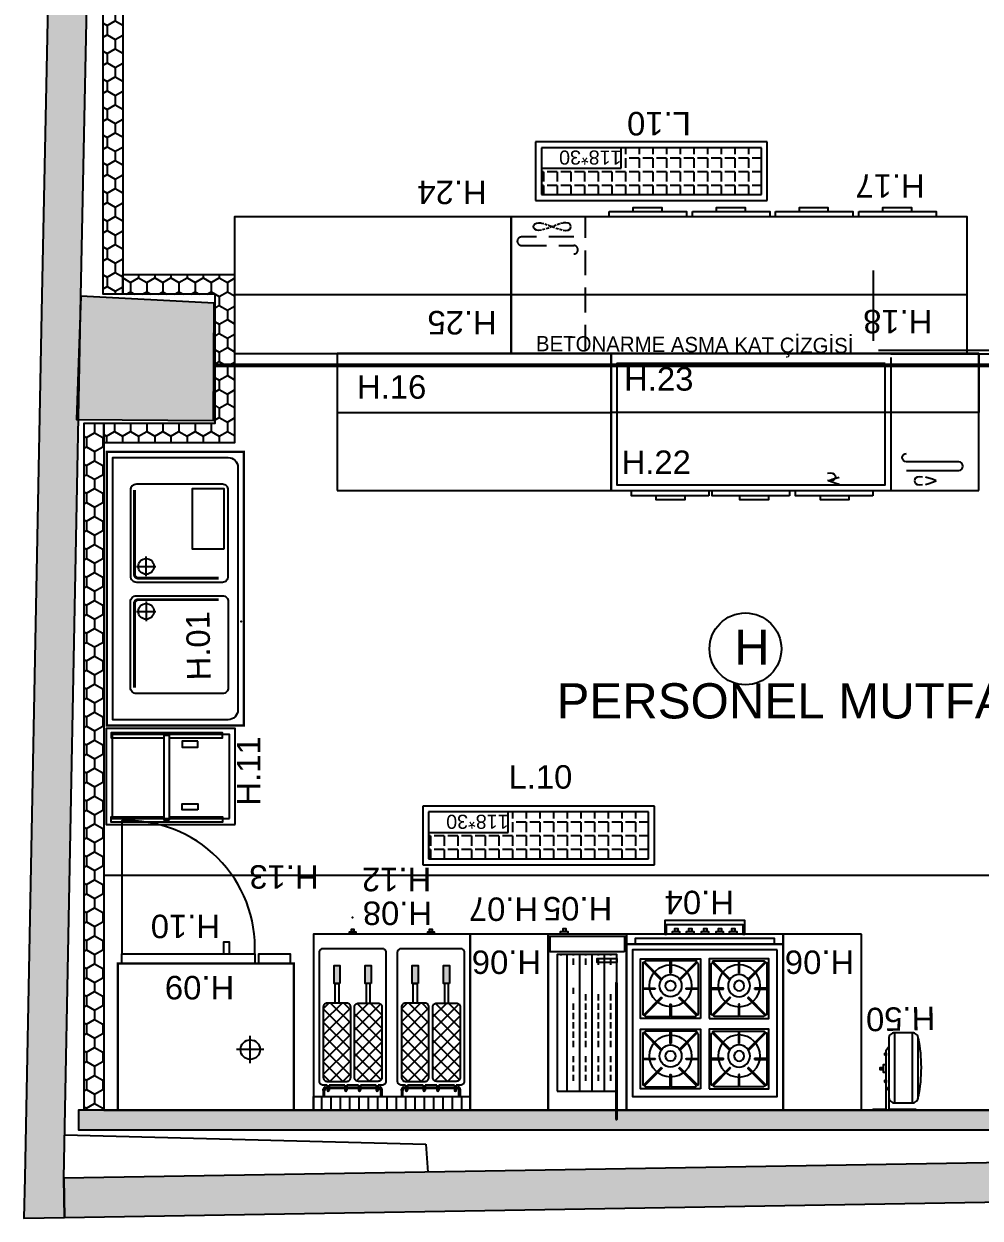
# Model space of a CAD drawing. Header units: millimetres. Extents: x 17474 to 44983, y -1049 to 14585.
# Drawn here: x 17760 to 18249, y -152 to 459 of the extents above; entities that cross this region are included whole.
import ezdxf
from ezdxf.enums import TextEntityAlignment as Align

# ---------------------------------------------------------------- set-up
doc = ezdxf.new("R2010")
doc.units = ezdxf.units.MM
doc.linetypes.add('DASHED', pattern=[19.05, 12.7, -6.35])
for name, color, linetype in [('-DWG_ANA', 7, 'Continuous'), ('-DWG_DETAY1', 7, 'Continuous'), ('-DWG_DETAY2', 7, 'Continuous'), ('10 CM  SOĞUK ODA PANEL-PASLANMAZ KAPLAMA', 253, 'Continuous'), ('DUVARIC', 254, 'Continuous'), ('KOLON', 2, 'Continuous'), ('Kıtc-028 Yer Izgarası', 252, 'Continuous'), ('Kıtc-041 İstif Rafı', 7, 'Continuous'), ('NO', 4, 'Continuous'), ('NO-C', 7, 'Continuous'), ('NOKTA', 7, 'Continuous'), ('S2000-001 Duvar', 6, 'Continuous'), ('S2000-002 Çizgi', 7, 'Continuous'), ('TXT-YOO', 7, 'Continuous')]:
    doc.layers.add(name, color=color, linetype=linetype)
doc.layers.add('ray sistemi', color=42, linetype='Continuous', lineweight=13)
doc.styles.add('MEKAN', font='stylu.ttf', dxfattribs={"height": 13})
doc.styles.add('ROMANS', font='arial.ttf', dxfattribs={"width": 0.8, "height": 100})
doc.styles.get("Standard").update_dxf_attribs({"font": 'arial.ttf'})
doc.styles.add('X_Roads$0$Standard', font='arial.ttf')
pattern_1 = [(45, (-3503.4763, -4976.5224), (-3.367596, 3.367596), []), (135, (-3503.4763, -4976.5224), (-3.367596, -3.367596), [])]
pattern_2 = [(45, (-3543.4763, -4976.5224), (-3.367596, 3.367596), []), (135, (-3543.4763, -4976.5224), (-3.367596, -3.367596), [])]
pattern_3 = [(44.669988, (-17068.903, -6479.164), (-3.5151114, 3.5558391), []), (44.669988, (-17065.373, -6479.1844), (-3.5151114, 3.5558391), [2.4, -1])]

# ---------------------------------------------------------------- blocks, each defined once
blk = doc.blocks.new('A$C09E06200')
at = {"layer": 'Kıtc-028 Yer Izgarası'}
for p, q in [((118.4, 30), (0, 30)), ((0, 30), (0, 0)), ((115.4, 27), (3, 27)), ((3, 27), (3, 3)), ((9.65, 22.26), (9.65, 27)), ((16.63, 22.26), (16.63, 27)), ((23.62, 22.26), (23.62, 27)), ((30.6, 22.26), (30.6, 27)), ((37.59, 22.26), (37.59, 27)), ((44.57, 22.26), (44.57, 27)), ((51.56, 22.26), (51.56, 27)), ((58.54, 22.26), (58.54, 27)), ((65.53, 22.26), (65.53, 27)), ((72.51, 22.26), (72.51, 27)), ((79.5, 22.26), (79.5, 27)), ((86.48, 22.26), (86.48, 27)), ((93.47, 22.26), (93.47, 27)), ((100.45, 22.26), (100.45, 27)), ((107.44, 22.26), (107.44, 27)), ((114.42, 22.26), (114.42, 27)), ((115.4, 3), (115.4, 27)), ((118.4, 0), (118.4, 30)), ((3, 22.26), (7.74, 22.26)), ((9.65, 22.26), (14.73, 22.26)), ((9.65, 15.27), (9.65, 20.35)), ((16.63, 22.26), (21.71, 22.26)), ((16.63, 15.27), (16.63, 20.35)), ((23.62, 22.26), (28.7, 22.26)), ((23.62, 15.27), (23.62, 20.35)), ((30.6, 22.26), (35.68, 22.26)), ((30.6, 15.27), (30.6, 20.35)), ((37.59, 22.26), (42.67, 22.26)), ((37.59, 15.27), (37.59, 20.35)), ((44.57, 22.26), (49.65, 22.26)), ((44.57, 15.27), (44.57, 20.35)), ((51.56, 22.26), (56.64, 22.26)), ((51.56, 15.27), (51.56, 20.35)), ((58.54, 22.26), (63.62, 22.26)), ((58.54, 15.27), (58.54, 20.35)), ((65.53, 22.26), (70.61, 22.26)), ((65.53, 15.27), (65.53, 20.35)), ((72.51, 22.26), (77.59, 22.26)), ((72.51, 15.27), (72.51, 20.35)), ((79.5, 22.26), (84.58, 22.26)), ((79.5, 15.27), (79.5, 20.35)), ((86.48, 22.26), (91.56, 22.26)), ((86.48, 15.27), (86.48, 20.35)), ((93.47, 22.26), (98.55, 22.26)), ((93.47, 15.27), (93.47, 20.35)), ((100.45, 22.26), (105.53, 22.26)), ((100.45, 15.27), (100.45, 20.35)), ((107.44, 22.26), (112.52, 22.26)), ((107.44, 15.27), (107.44, 20.35)), ((114.42, 22.26), (115.4, 22.26)), ((114.42, 15.27), (114.42, 20.35)), ((3, 15.27), (7.74, 15.27)), ((9.65, 15.27), (14.73, 15.27)), ((9.65, 8.29), (9.65, 13.37)), ((16.63, 15.27), (21.71, 15.27)), ((16.63, 8.29), (16.63, 13.37)), ((23.62, 15.27), (28.7, 15.27)), ((23.62, 8.29), (23.62, 13.37)), ((30.6, 15.27), (35.68, 15.27)), ((30.6, 8.29), (30.6, 13.37)), ((37.59, 15.27), (42.67, 15.27)), ((37.59, 8.29), (37.59, 13.37)), ((44.57, 15.27), (49.65, 15.27)), ((44.57, 8.29), (44.57, 13.37)), ((51.56, 15.27), (56.64, 15.27)), ((51.56, 8.29), (51.56, 13.37)), ((58.54, 15.27), (63.62, 15.27)), ((58.54, 8.29), (58.54, 13.37)), ((65.53, 15.27), (70.61, 15.27)), ((65.53, 8.29), (65.53, 13.37)), ((72.51, 15.27), (77.59, 15.27)), ((72.51, 8.29), (72.51, 13.37)), ((115.4, 13.5), (74.67, 13.5)), ((74.67, 13.5), (74.67, 3)), ((79.5, 15.27), (84.58, 15.27)), ((86.48, 15.27), (91.56, 15.27)), ((93.47, 15.27), (98.55, 15.27)), ((100.45, 15.27), (105.53, 15.27)), ((107.44, 15.27), (112.52, 15.27)), ((114.42, 15.27), (115.4, 15.27)), ((115.4, 3), (115.4, 13.5)), ((3, 8.29), (7.74, 8.29)), ((9.65, 8.29), (14.73, 8.29)), ((9.65, 3), (9.65, 6.38)), ((16.63, 8.29), (21.71, 8.29)), ((16.63, 3), (16.63, 6.38)), ((23.62, 8.29), (28.7, 8.29)), ((23.62, 3), (23.62, 6.38)), ((30.6, 8.29), (35.68, 8.29)), ((30.6, 3), (30.6, 6.38)), ((37.59, 8.29), (42.67, 8.29)), ((37.59, 3), (37.59, 6.38)), ((44.57, 8.29), (49.65, 8.29)), ((44.57, 3), (44.57, 6.38)), ((51.56, 8.29), (56.64, 8.29)), ((51.56, 3), (51.56, 6.38)), ((58.54, 8.29), (63.62, 8.29)), ((58.54, 3), (58.54, 6.38)), ((65.53, 8.29), (70.61, 8.29)), ((65.53, 3), (65.53, 6.38)), ((72.51, 3), (72.51, 6.38)), ((0, 0), (118.4, 0)), ((3, 3), (115.4, 3)), ((74.67, 3), (115.4, 3))]:
    blk.add_line(p, q, dxfattribs=at)
blk.add_text('118*30', height=7.2, dxfattribs=at).set_placement((74.5, 4.43))
blk = doc.blocks.new('A$C537127FE')
at = {"layer": 'S2000-002 Çizgi'}
h = blk.add_hatch(dxfattribs=at)
h.set_pattern_fill('ANSI31', color=256, scale=1.5, angle=45, style=0)
h.set_pattern_definition([(90, (-3458.603, -4973.7387), (-4.7625, 9e-16), [])])
h.paths.add_polyline_path([(0, 92.62), (0, 85.62), (80, 85.62), (80, 92.62)])
h = blk.add_hatch(color=256, dxfattribs=at)
h.paths.add_polyline_path([(35, 81.8), (35, 82.44), (35, 85.62), (34.36, 85.62), (34.36, 82.44, -0.414214), (33.36, 81.44), (33, 81.44), (33, 80.8), (34, 80.8, 0.414214)])
h.paths.add_polyline_path([(32, 81.44), (24, 81.44), (24, 80.8), (32, 80.8)])
h.paths.add_polyline_path([(23, 81.44), (17, 81.44), (17, 80.8), (23, 80.8)])
h.paths.add_polyline_path([(16, 81.44), (8, 81.44), (8, 80.8), (16, 80.8)])
h.paths.add_polyline_path([(5.64, 82.44), (5.64, 85.62), (5, 85.62), (5, 81.8, 0.414214), (6, 80.8), (6.64, 80.8), (7, 80.8), (7, 81.44), (6.64, 81.44, -0.414214)])
h = blk.add_hatch(color=256, dxfattribs=at)
h.paths.add_polyline_path([(75, 81.8), (75, 82.44), (75, 85.62), (74.36, 85.62), (74.36, 82.44, -0.414214), (73.36, 81.44), (73, 81.44), (73, 80.8), (74, 80.8, 0.414214)])
h.paths.add_polyline_path([(72, 81.44), (64, 81.44), (64, 80.8), (72, 80.8)])
h.paths.add_polyline_path([(63, 81.44), (57, 81.44), (57, 80.8), (63, 80.8)])
h.paths.add_polyline_path([(56, 81.44), (48, 81.44), (48, 80.8), (56, 80.8)])
h.paths.add_polyline_path([(45.64, 82.44), (45.64, 85.62), (45, 85.62), (45, 81.8, 0.414214), (46, 80.8), (46.64, 80.8), (47, 80.8), (47, 81.44), (46.64, 81.44, -0.414214)])
h = blk.add_hatch(dxfattribs=at)
h.set_pattern_fill('ANSI37', color=256, scale=1.5, style=0)
h.set_pattern_definition(pattern_2)
h.paths.add_polyline_path([(19, 75.84, 0.414214), (17, 77.84), (7, 77.84, 0.414214), (5, 75.84), (5, 39.84, 0.414214), (7, 37.84), (17, 37.84, 0.414214), (19, 39.84)])
h = blk.add_hatch(dxfattribs=at)
h.set_pattern_fill('ANSI37', color=256, scale=1.5, style=0)
h.set_pattern_definition(pattern_2)
h.paths.add_polyline_path([(35, 75.84, 0.414214), (33, 77.84), (23, 77.84, 0.414214), (21, 75.84), (21, 39.84, 0.414214), (23, 37.84), (33, 37.84, 0.414214), (35, 39.84)])
h = blk.add_hatch(dxfattribs=at)
h.set_pattern_fill('ANSI37', color=256, scale=1.5, style=0)
h.set_pattern_definition(pattern_1)
h.paths.add_polyline_path([(59, 75.84, 0.414214), (57, 77.84), (47, 77.84, 0.414214), (45, 75.84), (45, 39.84, 0.414214), (47, 37.84), (57, 37.84, 0.414214), (59, 39.84)])
h = blk.add_hatch(dxfattribs=at)
h.set_pattern_fill('ANSI37', color=256, scale=1.5, style=0)
h.set_pattern_definition(pattern_1)
h.paths.add_polyline_path([(75, 75.84, 0.414214), (73, 77.84), (63, 77.84, 0.414214), (61, 75.84), (61, 39.84, 0.414214), (63, 37.84), (73, 37.84, 0.414214), (75, 39.84)])
for points in [[(10.49, 27.84), (13.51, 27.84), (13.51, 18.68), (10.49, 18.68)], [(26.49, 27.84), (29.51, 27.84), (29.51, 18.68), (26.49, 18.68)], [(50.49, 27.84), (53.51, 27.84), (53.51, 18.68), (50.49, 18.68)], [(66.49, 27.84), (69.51, 27.84), (69.51, 18.68), (66.49, 18.68)]]:
    blk.add_hatch(color=256, dxfattribs=at).paths.add_polyline_path(points)
for p, q in [((5, 81.8), (5, 85.62)), ((5, 85.62), (5.64, 85.62)), ((5.64, 85.62), (5.64, 82.44)), ((34.36, 85.62), (34.36, 82.44)), ((35, 85.62), (34.36, 85.62)), ((35, 82.44), (35, 85.62)), ((45, 85.62), (45.64, 85.62)), ((45, 81.8), (45, 85.62)), ((45.64, 85.62), (45.64, 82.44)), ((75, 85.62), (74.36, 85.62)), ((74.36, 85.62), (74.36, 82.44)), ((75, 82.44), (75, 85.62)), ((6.64, 80.8), (6, 80.8)), ((6.64, 81.44), (7, 81.44)), ((7, 80.8), (6.64, 80.8)), ((7, 79.84), (7, 82.32)), ((8, 79.84), (8, 82.32)), ((8, 81.44), (16, 81.44)), ((16, 80.8), (8, 80.8)), ((16, 79.84), (16, 82.32)), ((17, 79.84), (17, 82.32)), ((17, 81.44), (23, 81.44)), ((23, 80.8), (17, 80.8)), ((23, 79.84), (23, 82.32)), ((24, 79.84), (24, 82.32)), ((24, 81.44), (32, 81.44)), ((32, 80.8), (24, 80.8)), ((32, 79.84), (32, 82.32)), ((33, 79.84), (33, 82.32)), ((33, 81.44), (33.36, 81.44)), ((34, 80.8), (33, 80.8)), ((35, 82.44), (35, 81.8)), ((46.64, 80.8), (46, 80.8)), ((46.64, 81.44), (47, 81.44)), ((47, 80.8), (46.64, 80.8)), ((47, 79.84), (47, 82.32)), ((48, 79.84), (48, 82.32)), ((48, 81.44), (56, 81.44)), ((56, 80.8), (48, 80.8)), ((56, 79.84), (56, 82.32)), ((57, 79.84), (57, 82.32)), ((57, 81.44), (63, 81.44)), ((63, 80.8), (57, 80.8)), ((63, 79.84), (63, 82.32)), ((64, 79.84), (64, 82.32)), ((64, 81.44), (72, 81.44)), ((72, 80.8), (64, 80.8)), ((72, 79.84), (72, 82.32)), ((73, 79.84), (73, 82.32)), ((73, 81.44), (73.36, 81.44)), ((74, 80.8), (73, 80.8)), ((75, 82.44), (75, 81.8))]:
    blk.add_line(p, q, dxfattribs=at)
for points in [[(0, 2.62), (80, 2.62), (80, 92.62), (0, 92.62)], [(0, 92.62), (80, 92.62), (80, 85.62), (0, 85.62)], [(11, 37.84), (11, 27.84), (13, 27.84), (13, 37.84)], [(29, 37.84), (29, 27.84), (27, 27.84), (27, 37.84)], [(51, 37.84), (51, 27.84), (53, 27.84), (53, 37.84)], [(69, 37.84), (69, 27.84), (67, 27.84), (67, 37.84)], [(10.49, 27.84), (13.51, 27.84), (13.51, 18.68), (10.49, 18.68)], [(26.49, 27.84), (29.51, 27.84), (29.51, 18.68), (26.49, 18.68)], [(50.49, 27.84), (53.51, 27.84), (53.51, 18.68), (50.49, 18.68)], [(66.49, 27.84), (69.51, 27.84), (69.51, 18.68), (66.49, 18.68)], [(18.36, 2.62), (21.64, 2.62), (21.64, 1.31), (18.36, 1.31)], [(19.34, 1.31), (20.66, 1.31), (20.66, 0), (19.34, 0)], [(58.36, 2.62), (61.64, 2.62), (61.64, 1.31), (58.36, 1.31)], [(59.34, 1.31), (60.66, 1.31), (60.66, 0), (59.34, 0)]]:
    blk.add_lwpolyline(points, close=True, dxfattribs=at)
for points in [[(35, 9.84), (5, 9.84, -0.414214), (3, 11.84), (3, 77.84, -0.414214), (5, 79.84), (7, 79.84)], [(33, 79.84), (35, 79.84, -0.414214), (37, 77.84), (37, 11.84, -0.414214), (35, 9.84), (29, 9.84)], [(69, 9.84), (45, 9.84, -0.414214), (43, 11.84), (43, 77.84, -0.414214), (45, 79.84), (47, 79.84)], [(73, 79.84), (75, 79.84, -0.414214), (77, 77.84), (77, 11.84, -0.414214), (75, 9.84), (69, 9.84)]]:
    blk.add_lwpolyline(points, format="xyb", dxfattribs=at)
for points in [[(8, 79.84), (16, 79.84)], [(17, 79.84), (23, 79.84)], [(24, 79.84), (32, 79.84)], [(48, 79.84), (56, 79.84)], [(57, 79.84), (63, 79.84)], [(64, 79.84), (72, 79.84)]]:
    blk.add_lwpolyline(points, dxfattribs=at)
for points in [[(7, 77.84), (17, 77.84, -0.414214), (19, 75.84), (19, 39.84, -0.414214), (17, 37.84), (7, 37.84, -0.414214), (5, 39.84), (5, 75.84, -0.414214)], [(33, 77.84), (23, 77.84, 0.414214), (21, 75.84), (21, 39.84, 0.414214), (23, 37.84), (33, 37.84, 0.414214), (35, 39.84), (35, 75.84, 0.414214)], [(47, 77.84), (57, 77.84, -0.414214), (59, 75.84), (59, 39.84, -0.414214), (57, 37.84), (47, 37.84, -0.414214), (45, 39.84), (45, 75.84, -0.414214)], [(73, 77.84), (63, 77.84, 0.414214), (61, 75.84), (61, 39.84, 0.414214), (63, 37.84), (73, 37.84, 0.414214), (75, 39.84), (75, 75.84, 0.414214)]]:
    blk.add_lwpolyline(points, format="xyb", close=True, dxfattribs=at)
for centre, radius, start, end in [((6, 81.8), 1, 180, 270), ((6.64, 82.44), 1, 180, 270), ((7.5, 82.32), 0.5, 0, 180), ((16.5, 82.32), 0.5, 0, 180), ((23.5, 82.32), 0.5, 0, 180), ((32.5, 82.32), 0.5, 0, 180), ((33.36, 82.44), 1, 270, 0), ((34, 81.8), 1, 270, 0), ((46, 81.8), 1, 180, 270), ((46.64, 82.44), 1, 180, 270), ((47.5, 82.32), 0.5, 0, 180), ((56.5, 82.32), 0.5, 0, 180), ((63.5, 82.32), 0.5, 0, 180), ((72.5, 82.32), 0.5, 0, 180), ((73.36, 82.44), 1, 270, 0), ((74, 81.8), 1, 270, 0)]:
    blk.add_arc(centre, radius, start, end, dxfattribs=at)
blk = doc.blocks.new('A$C604B7618')
at = {"layer": 'S2000-002 Çizgi'}
blk.add_lwpolyline([(0, 30.57), (30.57, 30.57), (30.57, 0), (0, 0), (0, 30.57)], dxfattribs=at)
blk.add_lwpolyline([(15.55, 29.52), (15.55, 23.44, -0.414214), (15.34, 23.23), (15.23, 23.23, -0.414214), (15.02, 23.44), (15.02, 29.52), (2.68, 29.52, 0.668179), (2.31, 28.63), (10.81, 20.13, -0.810443), (10.38, 19.82), (1.59, 28.61, 0.668179), (1.05, 28.39), (1.05, 15.55), (7.13, 15.55, -0.414214), (7.34, 15.34), (7.34, 15.23, -0.414214), (7.13, 15.02), (1.05, 15.02), (1.05, 2.68, 0.668179), (1.94, 2.31), (10.43, 10.81, -0.810443), (10.75, 10.38), (1.96, 1.59, 0.668179), (2.18, 1.05), (15.02, 1.05), (15.02, 7.13, -0.414214), (15.23, 7.34), (15.34, 7.34, -0.414214), (15.55, 7.13), (15.55, 1.05), (27.88, 1.05, 0.668179), (28.26, 1.94), (19.76, 10.43, -0.810443), (20.19, 10.75), (28.98, 1.96, 0.668179), (29.52, 2.18), (29.52, 15.02), (23.44, 15.02, -0.414214), (23.23, 15.23), (23.23, 15.34, -0.414214), (23.44, 15.55), (29.52, 15.55), (29.52, 28.39, 0.668179), (28.98, 28.61), (20.19, 19.82, -0.810443), (19.76, 20.13), (28.26, 28.63, 0.668179), (27.88, 29.52)], format="xyb", close=True, dxfattribs=at)
for radius in [10.75, 5.66, 2.6]:
    blk.add_circle((15.28, 13.8), radius, dxfattribs=at)
blk = doc.blocks.new('A$C5B685636')
at = {"layer": 'S2000-002 Çizgi', "ltscale": 100}
for points in [[(1.42, 6.7), (1.42, 36.54, -0.414214), (4.42, 39.54), (13.49, 39.54, -0.414214), (16.49, 36.54), (16.49, 6.7, -0.414214), (13.49, 3.7), (4.42, 3.7, -0.414214)], [(17.76, 29.14), (17.76, 27.97), (18.21, 27.97, 0.414214), (18.51, 28.27), (18.51, 28.84, 0.414214), (18.21, 29.14)], [(17.76, 15.3), (17.76, 14.13), (18.21, 14.13, 0.414214), (18.51, 14.43), (18.51, 15, 0.414214), (18.21, 15.3)]]:
    blk.add_lwpolyline(points, format="xyb", close=True, dxfattribs=at)
for points in [[(4.42, 3.7), (4.42, 39.54), (13.49, 39.54), (13.49, 3.7)], [(17.76, 19.31), (17.76, 23.13), (19.34, 23.13), (19.34, 19.31)], [(19.34, 21.81), (19.34, 20.63), (20.91, 20.63), (20.91, 21.81)]]:
    blk.add_lwpolyline(points, close=True, dxfattribs=at)
for points in [[(16.49, 10.03), (17.76, 11.8), (17.76, 30.63), (16.49, 32.41), (16.49, 10.03)], [(2.52, 0.5), (2.52, 0), (24.43, 0), (24.43, 0.5), (17.76, 0.5), (17.76, 11.8), (16.49, 10.03), (16.49, 0.5), (2.52, 0.5)]]:
    blk.add_lwpolyline(points, dxfattribs=at)
blk.add_arc((80.13, 21.72), 80.13, 169.16523, 190.79821, dxfattribs=at)
blk = doc.blocks.new('EK_55L')
at = {"layer": '-DWG_DETAY1', "color": 0}
blk.add_lwpolyline([(-22, -7), (22, -7, -0.414214), (25, -10), (25, -54, -0.414214), (22, -57), (-22, -57, -0.414214), (-25, -54), (-25, -10, -0.414214)], format="xyb", close=True, dxfattribs=at)
at = {"layer": '-DWG_DETAY2', "color": 0, "const_width": 1.5}
blk.add_lwpolyline([(20, -9), (-21, -9, 0.414214), (-23, -11), (-23, -54)], format="xyb", dxfattribs=at)
at = {"layer": '-DWG_DETAY2', "color": 0}
for points in [[(-17, -10), (-17, -20)], [(-22, -15), (-12, -15)]]:
    blk.add_lwpolyline(points, dxfattribs=at)
blk.add_circle((-17, -15), 4, dxfattribs=at)
blk = doc.blocks.new('EK_55R')
at = {"layer": '-DWG_DETAY1', "color": 0}
blk.add_lwpolyline([(22, -7), (-22, -7, 0.414214), (-25, -10), (-25, -54, 0.414214), (-22, -57), (22, -57, 0.414214), (25, -54), (25, -10, 0.414214)], format="xyb", close=True, dxfattribs=at)
at = {"layer": '-DWG_DETAY2', "color": 0, "const_width": 1.5}
blk.add_lwpolyline([(-20, -9), (21, -9, -0.414214), (23, -11), (23, -54)], format="xyb", dxfattribs=at)
at = {"layer": '-DWG_DETAY2', "color": 0}
for points in [[(17, -10), (17, -20)], [(22, -15), (12, -15)]]:
    blk.add_lwpolyline(points, dxfattribs=at)
blk.add_circle((17, -15), 4, dxfattribs=at)
blk = doc.blocks.new('E2N140')
at = {"layer": '-DWG_ANA', "color": 0, "const_width": 1.2}
blk.add_lwpolyline([(0, -70), (0, 0), (140, 0), (140, -70)], close=True, dxfattribs=at)
at = {"layer": '-DWG_DETAY1', "color": 0, "linetype": 'Continuous'}
blk.add_lwpolyline([(3, -62), (3, -3), (137, -3), (137, -62, -0.414214), (132, -67), (8, -67, -0.414214)], format="xyb", close=True, dxfattribs=at)
at = {"layer": 'NO-C', "color": 0}
blk.add_lwpolyline([(90.26, -59.81), (90.26, -43.81), (121.26, -43.81), (121.26, -59.81)], close=True, dxfattribs=at)
at = {"layer": '-DWG_DETAY1', "color": 0, "linetype": 'Continuous'}
for name, p, rotation in [('EK_55L', (73.37, -37.08), 270), ('EK_55R', (66.37, -37.08), 90)]:
    blk.add_blockref(name, p, dxfattribs=dict(at, rotation=rotation))
at = {"layer": 'NO', "linetype": 'Continuous', "style": 'ROMANS', "width": 0.8}
blk.add_attdef('NO', text='', height=10, dxfattribs=at).set_placement((105.26, -51.81), align=Align.MIDDLE)

msp = doc.modelspace()

# ---------------------------------------------------------------- hatches: boundary and pattern name
at = {"layer": '10 CM  SOĞUK ODA PANEL-PASLANMAZ KAPLAMA'}
h = msp.add_hatch(dxfattribs=at)
h.set_pattern_fill('HONEY', color=256, scale=1.5, angle=-90)
h.set_pattern_definition([(270, (14837.5886, -3935.2486), (4.124446, -7.14375), [4.7625, -9.525]), (30, (14837.5886, -3935.2486), (4.124446, 7.14375), [4.7625, -9.525]), (330, (14837.5886, -3935.2486), (8.248892, -2e-08), [-9.525, 4.7625])])
edge = h.paths.add_edge_path()
edge.add_line((17810.99, 594.45), (17810.99, 320.82))
edge.add_line((17810.99, 320.82), (17800.99, 320.82))
edge.add_line((17800.99, 320.82), (17800.99, 594.45))
edge.add_line((17800.99, 594.45), (17810.99, 594.45))
h = msp.add_hatch(dxfattribs=at)
h.set_pattern_fill('HONEY', color=256, scale=1.5, angle=-90)
h.set_pattern_definition([(270, (14824.7514, -4309.4265), (4.124446, -7.14375), [4.7625, -9.525]), (30, (14824.7514, -4309.4265), (4.124446, 7.14375), [4.7625, -9.525]), (330, (14824.7514, -4309.4265), (8.248892, -2e-08), [-9.525, 4.7625])])
h.paths.add_polyline_path([(17801.33, 254.82), (17858.15, 254.82), (17858.15, 320.82), (17810.99, 320.82), (17810.99, 330.82), (17868.15, 330.82), (17868.15, 244.82), (17801.33, 244.82)])
h = msp.add_hatch(dxfattribs=at)
h.set_pattern_fill('HONEY', color=256, scale=1.5, angle=-90)
h.set_pattern_definition([(270, (14827.0204, -4345.8324), (4.124446, -7.14375), [4.7625, -9.525]), (30, (14827.0204, -4345.8324), (4.124446, 7.14375), [4.7625, -9.525]), (330, (14827.0204, -4345.8324), (8.248892, -2e-08), [-9.525, 4.7625])])
edge = h.paths.add_edge_path()
edge.add_line((17801.33, 254.82), (17801.33, -96.42))
edge.add_line((17801.33, -96.42), (17791.33, -96.42))
edge.add_line((17791.33, -96.42), (17791.33, 254.82))
edge.add_line((17791.33, 254.82), (17801.33, 254.82))
h = msp.add_hatch(dxfattribs=at)
h.set_pattern_fill('HONEY', color=256, scale=1.5, angle=-90)
h.set_pattern_definition([(270, (13563.108, 3908.749), (4.124446, -7.14375), [4.7625, -9.525]), (30, (13563.108, 3908.749), (4.124446, 7.14375), [4.7625, -9.525]), (330, (13563.108, 3908.749), (8.248892, -2e-08), [-9.525, 4.7625])])
h.paths.add_polyline_path([(18839.36, -106.42), (18839.36, -96.42), (17788.3, -96.42), (17788.3, -106.42)])
at = {"layer": 'DUVARIC'}
h = msp.add_hatch(dxfattribs=at)
h.set_pattern_fill('JIS_STN_2.5', color=256, scale=2, angle=-0.33001)
h.set_pattern_definition(pattern_3)
h.paths.add_polyline_path([(17789.21, 1270.83), (17769.59, 320.19), (17760.86, -130.81), (17760.46, -151.54), (17781.19, -151.2), (17780.86, -131.2), (17789.59, 319.8), (17809.21, 1270.42)])
h = msp.add_hatch(dxfattribs=at)
h.set_pattern_fill('JIS_STN_2.5', color=256, scale=2, angle=-0.33001)
h.set_pattern_definition(pattern_3)
h.paths.add_polyline_path([(18826.49, -113.8), (17780.86, -131.2), (17781.19, -151.2), (18824.32, -133.79)])
at = {"layer": 'KOLON'}
h = msp.add_hatch(color=250, dxfattribs=at)
h.dxf.hatch_style = 1
h.set_gradient(color1=(51, 51, 51), color2=(91, 91, 91), tint=1)
h.paths.add_polyline_path([(17857.69, 316.2), (17789.59, 319.8), (17787.29, 256.8), (17857.29, 256.3)])

# ---------------------------------------------------------------- linework, layer by layer
at = {"layer": '10 CM  SOĞUK ODA PANEL-PASLANMAZ KAPLAMA'}
for points in [[(17810.99, 594.45), (17810.99, 320.82), (17800.99, 320.82), (17800.99, 594.45), (17810.99, 594.45)], [(17801.33, 254.82), (17858.15, 254.82), (17858.15, 320.82), (17810.99, 320.82), (17810.99, 330.82), (17868.15, 330.82), (17868.15, 244.82), (17801.33, 244.82), (17801.33, 254.82)], [(17801.33, 254.82), (17801.33, -96.42), (17791.33, -96.42), (17791.33, 254.82), (17801.33, 254.82)], [(18839.36, -106.42), (18839.36, -96.42), (17788.3, -96.42), (17788.3, -106.42), (18839.36, -106.42)]]:
    msp.add_lwpolyline(points, dxfattribs=at)
at = {"layer": 'DUVARIC', "color": 14, "true_color": 0xa30000}
for p, q in [((17781.29, -109), (17965.89, -113.8)), ((17965.89, -113.8), (17966.89, -128.1))]:
    msp.add_line(p, q, dxfattribs=at)
at = {"layer": 'DUVARIC'}
msp.add_lwpolyline([(17789.21, 1270.83), (17769.59, 320.19), (17760.86, -130.81), (17760.46, -151.54), (17781.19, -151.2), (17780.86, -131.2), (17789.59, 319.8), (17809.21, 1270.42)], close=True, dxfattribs=at)
at = {"layer": 'DUVARIC', "linetype": 'DASHED', "const_width": 2}
msp.add_lwpolyline([(17858.15, 284.42), (18457.77, 284.43)], dxfattribs=at)
at = {"layer": 'DUVARIC'}
msp.add_lwpolyline([(18826.49, -113.8), (17780.86, -131.2), (17781.19, -151.2), (18824.32, -133.79), (18826.49, -113.8)], dxfattribs=at)
at = {"layer": 'KOLON', "color": 3}
msp.add_lwpolyline([(17857.69, 316.2), (17789.59, 319.8), (17787.29, 256.8), (17857.29, 256.3)], close=True, dxfattribs=at)
at = {"layer": 'Kıtc-041 İstif Rafı'}
msp.add_line((18203.61, 290.38), (18330.61, 290.38), dxfattribs=at)
at = {"layer": 'NOKTA', "color": 3}
for p in [(17871.44, 153.4), (17928.49, 2.1)]:
    msp.add_point(p, dxfattribs=at)
at = {"layer": 'ray sistemi', "linetype": 'DASHED'}
msp.add_line((17857.42, 284.42), (18452.17, 284.42), dxfattribs=at)
at = {"layer": 'S2000-001 Duvar', "color": 0}
for p, q in [((18194.71, 296.94), (18194.71, 332.94)), ((18330.61, 291.98), (18197.25, 291.99)), ((18028.48, -6.42), (18028.48, -96.42))]:
    msp.add_line(p, q, dxfattribs=at)
for points in [[(17868.15, 290.42), (18009.58, 290.42), (18009.58, 360.42), (17868.15, 360.42)], [(17868.15, 290.42), (18009.58, 290.42), (18009.58, 320.42), (17868.15, 320.42)], [(17920.58, 220.42), (18060.58, 220.42), (18060.58, 290.42), (17920.58, 290.42)], [(17920.58, 260.42), (18060.58, 260.42), (18060.58, 290.42), (17920.58, 290.42)], [(18550.57, -96.42), (18550.57, 23.58), (17801.33, 23.58), (17801.33, -96.42)]]:
    msp.add_lwpolyline(points, close=True, dxfattribs=at)
msp.add_lwpolyline([(17878.48, -16.42, 0.441496), (17810.48, 51.58), (17810.48, -16.42)], format="xyb", dxfattribs=at)
for points in [[(17865.48, -16.42), (17865.48, -10.42), (17862.48, -10.42), (17862.48, -16.42)], [(17810.48, -21.42), (17810.48, -16.42), (17878.48, -16.42), (17878.48, -21.42), (17880.48, -21.42), (17880.48, -16.42), (17896.48, -16.42), (17896.48, -21.42)], [(17876.18, -72.39), (17876.18, -58.39)], [(17883.18, -65.39), (17869.18, -65.39)]]:
    msp.add_lwpolyline(points, dxfattribs=at)
at = {"layer": 'S2000-001 Duvar', "color": 0, "const_width": 1.2}
msp.add_lwpolyline([(17898.48, -96.42), (17808.48, -96.42), (17808.48, -21.42), (17898.48, -21.42)], close=True, dxfattribs=at)
at = {"layer": 'S2000-001 Duvar', "color": 0}
msp.add_circle((17876.18, -65.39), 5, dxfattribs=at)
at = {"layer": 'S2000-002 Çizgi'}
for p, q in [((18171.17, 229.27), (18172.63, 229.45)), ((18171.65, 225.44), (18173.6, 226.18)), ((18172.63, 229.45), (18173.77, 229.27)), ((18173.6, 226.18), (18175.47, 226.82)), ((18173.77, 229.27), (18174.59, 228.82)), ((18174.59, 226.07), (18173.77, 225.61)), ((18174.59, 228.82), (18175.08, 228.18)), ((18175.08, 226.71), (18174.59, 226.07)), ((18175.08, 228.18), (18175.24, 227.44)), ((18175.24, 227.44), (18175.08, 226.71)), ((18175.47, 226.82), (18177.17, 227.27)), ((18215.75, 226.18), (18215.59, 225.44)), ((18216.24, 226.82), (18215.75, 226.18)), ((18217.06, 227.27), (18216.24, 226.82)), ((18218.2, 227.45), (18217.06, 227.27)), ((18219.66, 227.27), (18218.2, 227.45)), ((18222.91, 226.82), (18221.2, 227.27)), ((18224.77, 226.18), (18222.91, 226.82)), ((18226.72, 225.44), (18224.77, 226.18)), ((18172.63, 225.44), (18171.17, 225.61)), ((18173.6, 224.71), (18171.65, 225.44)), ((18173.77, 225.61), (18172.63, 225.44)), ((18175.47, 224.07), (18173.6, 224.71)), ((18177.17, 223.61), (18175.47, 224.07)), ((18215.59, 225.44), (18215.75, 224.71)), ((18215.75, 224.71), (18216.24, 224.07)), ((18216.24, 224.07), (18217.06, 223.61)), ((18217.06, 223.61), (18218.2, 223.44)), ((18218.2, 223.44), (18219.66, 223.61)), ((18221.2, 223.61), (18222.91, 224.07)), ((18222.91, 224.07), (18224.77, 224.71)), ((18224.77, 224.71), (18226.72, 225.44)), ((18068.48, -6.42), (18028.48, -6.42)), ((18068.48, -96.42), (18068.48, -6.42)), ((18148.48, -6.42), (18148.48, -96.42)), ((18034.87, -16.71), (18034.87, -17.3)), ((18038.04, -16.71), (18038.04, -86.71)), ((18041.22, -16.71), (18041.22, -17.3)), ((18044.39, -16.71), (18044.39, -86.71)), ((18047.57, -16.71), (18047.57, -17.3)), ((18050.74, -16.71), (18050.74, -86.71)), ((18053.92, -16.71), (18053.92, -17.3)), ((18057.09, -16.71), (18057.09, -86.71)), ((18060.27, -16.71), (18060.27, -17.3)), ((18041.22, -18.89), (18041.22, -22.06)), ((18047.57, -18.89), (18047.57, -22.06)), ((18053.92, -18.89), (18053.92, -22.06)), ((18060.27, -18.89), (18060.27, -22.06)), ((18041.22, -33.79), (18041.22, -36.96)), ((18063.44, -31.17), (18063.44, -101.17)), ((18041.22, -41.87), (18041.22, -45.04)), ((18047.57, -37.11), (18047.57, -40.28)), ((18047.57, -41.87), (18047.57, -45.04)), ((18053.92, -37.11), (18053.92, -40.28)), ((18053.92, -41.87), (18053.92, -45.04)), ((18060.27, -37.11), (18060.27, -40.28)), ((18060.27, -41.87), (18060.27, -45.04)), ((18041.22, -46.63), (18041.22, -49.81)), ((18047.57, -46.63), (18047.57, -49.81)), ((18053.92, -46.63), (18053.92, -49.81)), ((18060.27, -46.63), (18060.27, -49.81)), ((18041.22, -51.39), (18041.22, -54.57)), ((18047.57, -51.39), (18047.57, -54.57)), ((18053.92, -51.39), (18053.92, -54.57)), ((18060.27, -51.39), (18060.27, -54.57)), ((18041.22, -56.16), (18041.22, -59.33)), ((18041.22, -60.92), (18041.22, -64.09)), ((18047.57, -56.16), (18047.57, -59.33)), ((18047.57, -60.92), (18047.57, -64.09)), ((18053.92, -56.16), (18053.92, -59.33)), ((18053.92, -60.92), (18053.92, -64.09)), ((18060.27, -56.16), (18060.27, -59.33)), ((18060.27, -60.92), (18060.27, -64.09)), ((18041.22, -68.68), (18041.22, -71.86)), ((18047.57, -68.68), (18047.57, -71.86)), ((18053.92, -68.68), (18053.92, -71.86)), ((18060.27, -68.68), (18060.27, -71.86)), ((18041.22, -73.44), (18041.22, -76.62)), ((18041.22, -78.21), (18041.22, -81.38)), ((18047.57, -73.44), (18047.57, -76.62)), ((18047.57, -78.21), (18047.57, -81.38)), ((18053.92, -73.44), (18053.92, -76.62)), ((18053.92, -78.21), (18053.92, -81.38)), ((18060.27, -73.44), (18060.27, -76.62)), ((18060.27, -78.21), (18060.27, -81.38))]:
    msp.add_line(p, q, dxfattribs=at)
for points in [[(18009.58, 360.42), (18009.58, 290.42), (18242.58, 290.42), (18242.58, 360.42)], [(18059.54, 363.06), (18099.14, 363.06), (18099.14, 360.42), (18059.54, 360.42)], [(18071.68, 363.06), (18086.62, 363.06), (18086.62, 365.01), (18071.68, 365.01)], [(18102.17, 363.06), (18141.77, 363.06), (18141.77, 360.42), (18102.17, 360.42)], [(18114.31, 363.06), (18129.25, 363.06), (18129.25, 365.01), (18114.31, 365.01)], [(18144.52, 363.06), (18184.12, 363.06), (18184.12, 360.42), (18144.52, 360.42)], [(18156.66, 363.06), (18171.6, 363.06), (18171.6, 365.01), (18156.66, 365.01)], [(18187.16, 363.06), (18226.76, 363.06), (18226.76, 360.42), (18187.16, 360.42)], [(18199.29, 363.06), (18214.23, 363.06), (18214.23, 365.01), (18199.29, 365.01)], [(18009.58, 290.42), (18242.58, 290.42), (18242.58, 320.42), (18009.58, 320.42)], [(18248.58, 220.42), (18248.58, 290.42), (18060.58, 290.42), (18060.58, 220.42)], [(18248.58, 260.42), (18060.58, 260.42), (18060.58, 290.42), (18248.58, 290.42)], [(18200.58, 285.42), (18063.58, 285.42), (18063.58, 223.42), (18200.58, 223.42)], [(18110.53, 217.78), (18070.93, 217.78), (18070.93, 220.42), (18110.53, 220.42)], [(18151.8, 217.78), (18112.2, 217.78), (18112.2, 220.42), (18151.8, 220.42)], [(18194.43, 217.78), (18154.83, 217.78), (18154.83, 220.42), (18194.43, 220.42)], [(18098.4, 217.78), (18083.46, 217.78), (18083.46, 215.82), (18098.4, 215.82)], [(18141.21, 217.78), (18126.27, 217.78), (18126.27, 215.82), (18141.21, 215.82)], [(18182.29, 217.78), (18167.35, 217.78), (18167.35, 215.82), (18182.29, 215.82)], [(17868.52, 49.72), (17868.52, 98.72), (17802.52, 98.72), (17802.52, 49.72)], [(17865.52, 52.72), (17865.52, 95.72), (17805.52, 95.72), (17805.52, 52.72)], [(17834.92, 52.13), (17834.92, 95.13), (17831.92, 95.13), (17831.92, 52.13)], [(17849.42, 92.23), (17841.42, 92.23), (17841.42, 89.18), (17849.42, 89.18)], [(17849.42, 57.23), (17841.42, 57.23), (17841.42, 60.29), (17849.42, 60.29)], [(18038.42, -6.42), (18034.78, -6.42), (18034.78, -4.96), (18038.42, -4.96)], [(18037.46, -4.96), (18036, -4.96), (18036, -3.5), (18037.46, -3.5)], [(18095.6, -6.42), (18091.96, -6.42), (18091.96, -4.96), (18095.6, -4.96)], [(18094.64, -4.96), (18093.18, -4.96), (18093.18, -3.51), (18094.64, -3.51)], [(18102.78, -6.42), (18099.14, -6.42), (18099.14, -4.96), (18102.78, -4.96)], [(18101.81, -4.96), (18100.36, -4.96), (18100.36, -3.51), (18101.81, -3.51)], [(18110.42, -6.42), (18106.78, -6.42), (18106.78, -4.96), (18110.42, -4.96)], [(18109.45, -4.96), (18108, -4.96), (18108, -3.51), (18109.45, -3.51)], [(18117.93, -6.42), (18114.29, -6.42), (18114.29, -4.96), (18117.93, -4.96)], [(18116.96, -4.96), (18115.51, -4.96), (18115.51, -3.51), (18116.96, -3.51)], [(18124.78, -6.42), (18121.14, -6.42), (18121.14, -4.96), (18124.78, -4.96)], [(18123.81, -4.96), (18122.36, -4.96), (18122.36, -3.51), (18123.81, -3.51)], [(18028.48, -6.42), (17988.48, -6.42), (17988.48, -96.42), (18028.48, -96.42)], [(18067.48, -15.42), (18029.48, -15.42), (18029.48, -7.42), (18067.48, -7.42)], [(18148.48, -6.42), (18068.48, -6.42), (18068.48, -11.42), (18148.48, -11.42)], [(18148.48, -11.42), (18068.48, -11.42), (18068.48, -96.42), (18148.48, -96.42)], [(18143.99, -11.42), (18072.97, -11.42), (18072.97, -8.42), (18143.99, -8.42)], [(18188.48, -6.42), (18148.48, -6.42), (18148.48, -96.42), (18188.48, -96.42)], [(18032.95, -86.71), (18063.44, -86.71), (18063.44, -16.71), (18032.95, -16.71)], [(18145.48, -14.42), (18071.48, -14.42), (18071.48, -89.42), (18145.48, -89.42)], [(18063.48, -20.88), (18053.48, -20.88), (18053.48, -18.88), (18063.48, -18.88)], [(18062.95, -101.17), (18063.44, -101.17), (18063.44, -31.17), (18062.95, -31.17)]]:
    msp.add_lwpolyline(points, close=True, dxfattribs=at)
at = {"layer": 'S2000-002 Çizgi', "linetype": 'DASHED'}
msp.add_lwpolyline([(18047.58, 292.42), (18047.58, 360.42)], dxfattribs=at)
at = {"layer": 'S2000-002 Çizgi', "linetype": 'DASHED', "ltscale": 0.1}
msp.add_lwpolyline([(18023.51, 357.39), (18024.97, 357.22), (18026.67, 356.76), (18028.54, 356.12), (18030.48, 355.39), (18032.43, 354.65), (18034.3, 354.01), (18036, 353.56), (18037.46, 353.39), (18038.6, 353.56), (18039.42, 354.01), (18039.91, 354.65), (18040.07, 355.39), (18039.91, 356.12), (18039.42, 356.76), (18038.6, 357.22), (18037.46, 357.39), (18036, 357.22), (18034.3, 356.76), (18032.43, 356.12), (18030.48, 355.39), (18028.54, 354.65), (18026.67, 354.01), (18024.97, 353.56), (18023.51, 353.39), (18022.37, 353.56), (18021.55, 354.01), (18021.06, 354.65), (18020.9, 355.39), (18021.06, 356.12), (18021.55, 356.76), (18022.37, 357.22)], close=True, dxfattribs=at)
at = {"layer": 'S2000-002 Çizgi', "linetype": 'DASHED'}
for points in [[(18041.49, 350.08), (18014.82, 350.08, 1), (18014.82, 345.73)], [(18014.82, 345.73), (18041.49, 345.73, -1), (18041.49, 341.39)]]:
    msp.add_lwpolyline(points, format="xyb", dxfattribs=at)
at = {"layer": 'S2000-002 Çizgi'}
for points in [[(18203.58, 288.42), (18203.58, 220.42)], [(17834.92, 93.96), (17862, 93.96), (17862, 96.59), (17805.06, 96.59), (17805.06, 93.96), (17831.92, 93.96)], [(17834.92, 53.59), (17862, 53.59), (17862, 50.96), (17805.06, 50.96), (17805.06, 53.59), (17831.92, 53.59)], [(18128.99, -6.42), (18128.99, 0.58), (18087.97, 0.58), (18087.97, -6.42), (18088.97, -6.42), (18088.97, -1.42), (18127.99, -1.42), (18127.99, -6.42), (18128.99, -6.42)]]:
    msp.add_lwpolyline(points, dxfattribs=at)
for points in [[(18238.25, 235.1), (18211.58, 235.1, -1), (18211.58, 239.44)], [(18211.58, 230.75), (18238.25, 230.75, 1), (18238.25, 235.1)]]:
    msp.add_lwpolyline(points, format="xyb", dxfattribs=at)
at = {"layer": 'TXT-YOO'}
msp.add_circle((18129.23, 139.5), 18.36, dxfattribs=at)

# ---------------------------------------------------------------- block references
at = {"layer": 'Kıtc-028 Yer Izgarası', "rotation": 180}
for p in [(18140.38, 398.72), (18082.68, 59.12)]:
    msp.add_blockref('A$C09E06200', p, dxfattribs=at)
at = {"layer": 'S2000-001 Duvar', "color": 0, "rotation": 90}
msp.add_blockref('E2N140', (17802.87, 100.29), dxfattribs=at)
at = {"layer": 'S2000-002 Çizgi', "rotation": 180}
for name, p in [('A$C537127FE', (17988.48, -3.79)), ('A$C604B7618', (18106.25, -18.93)), ('A$C604B7618', (18106.25, -54.86))]:
    msp.add_blockref(name, p, dxfattribs=at)
at = {"layer": 'S2000-002 Çizgi', "xscale": -1, "rotation": 180}
for p in [(18110.71, -18.93), (18110.71, -54.86)]:
    msp.add_blockref('A$C604B7618', p, dxfattribs=at)
at = {"layer": 'S2000-002 Çizgi', "xscale": -1}
msp.add_blockref('A$C5B685636', (18218.99, -96.29), dxfattribs=at)

# ---------------------------------------------------------------- texts
at = {"layer": 'Kıtc-028 Yer Izgarası', "color": 0, "insert": (18101.37, 402.02), "char_height": 12, "attachment_point": 1, "rotation": 180, "style": 'X_Roads$0$Standard'}
msp.add_mtext_dynamic_manual_height_columns('L.10', width=300.4683, gutter_width=50, heights=[24.02], dxfattribs=at)
at = {"layer": 'Kıtc-028 Yer Izgarası', "color": 0, "insert": (18008.15, 80.02), "char_height": 12, "attachment_point": 1, "style": 'X_Roads$0$Standard'}
msp.add_mtext_dynamic_manual_height_columns('L.10', width=300.4683, gutter_width=50, heights=[24.02], dxfattribs=at)
at = {"layer": 'S2000-002 Çizgi', "style": 'X_Roads$0$Standard'}
for s, p in [('H.10', (17860.72, 3.59)), ('H.09', (17867.95, -27.71))]:
    msp.add_text(s, height=12, rotation=180, dxfattribs=at).set_placement(p)
at = {"layer": 'S2000-002 Çizgi', "char_height": 12, "attachment_point": 1, "style": 'X_Roads$0$Standard'}
for s, insert, rotation in [('H.24', (17996.97, 366.88), 180), ('H.17', (18220.9, 370.19), 180), ('H.25', (18002.12, 300.25), 180), ('H.18', (18224.8, 300.82), 180), ('H.01', (17843.92, 123.24), 91.06422), ('H.11', (17869.33, 59.37), 90), ('H.13', (17911.08, 16.89), 180), ('H.12', (17968.64, 15.57), 180), ('H.07', (18023.31, 0.39), 180), ('H.05', (18061.16, 0.64), 180), ('H.04', (18123.37, 3.84), 180), ('H.08', (17969.08, -1.7), 180), ('H.06', (18024.82, -26.72), 180), ('H.06', (18184.82, -26.72), 180), ('H.50', (18226.39, -55.37), 181.11381)]:
    msp.add_mtext_dynamic_manual_height_columns(s, width=300.4683, gutter_width=50, heights=[24.02], dxfattribs=dict(at, insert=insert, rotation=rotation))
at = {"layer": 'S2000-002 Çizgi', "char_height": 12, "style": 'X_Roads$0$Standard'}
for s, insert, attachment_point in [('H.23', (18102.64, 283.53), 3), ('H.16', (17930.73, 279.4), 1), ('H.22', (18101.34, 240.91), 3)]:
    msp.add_mtext_dynamic_manual_height_columns(s, width=300.4683, gutter_width=50, heights=[24.02], dxfattribs=dict(at, insert=insert, attachment_point=attachment_point))
at = {"layer": 'TXT-YOO', "color": 1, "insert": (18022.19, 299.49), "char_height": 7.8, "attachment_point": 1, "rotation": 359.61968, "style": 'MEKAN'}
msp.add_mtext_dynamic_manual_height_columns('BETONARME ASMA KAT ÇİZGİSİ', width=300.4683, gutter_width=50, heights=[24.02], dxfattribs=at)
at = {"layer": 'TXT-YOO', "char_height": 18, "attachment_point": 1, "style": 'X_Roads$0$Standard'}
for s, heights, insert in [('H', [24.02], (18123.51, 149.35)), ('PERSONEL MUTFAĞI', [0], (18032.72, 121.92))]:
    msp.add_mtext_dynamic_manual_height_columns(s, width=300.4683, gutter_width=50, heights=heights, dxfattribs=dict(at, insert=insert))

doc.saveas('drawing.dxf')
